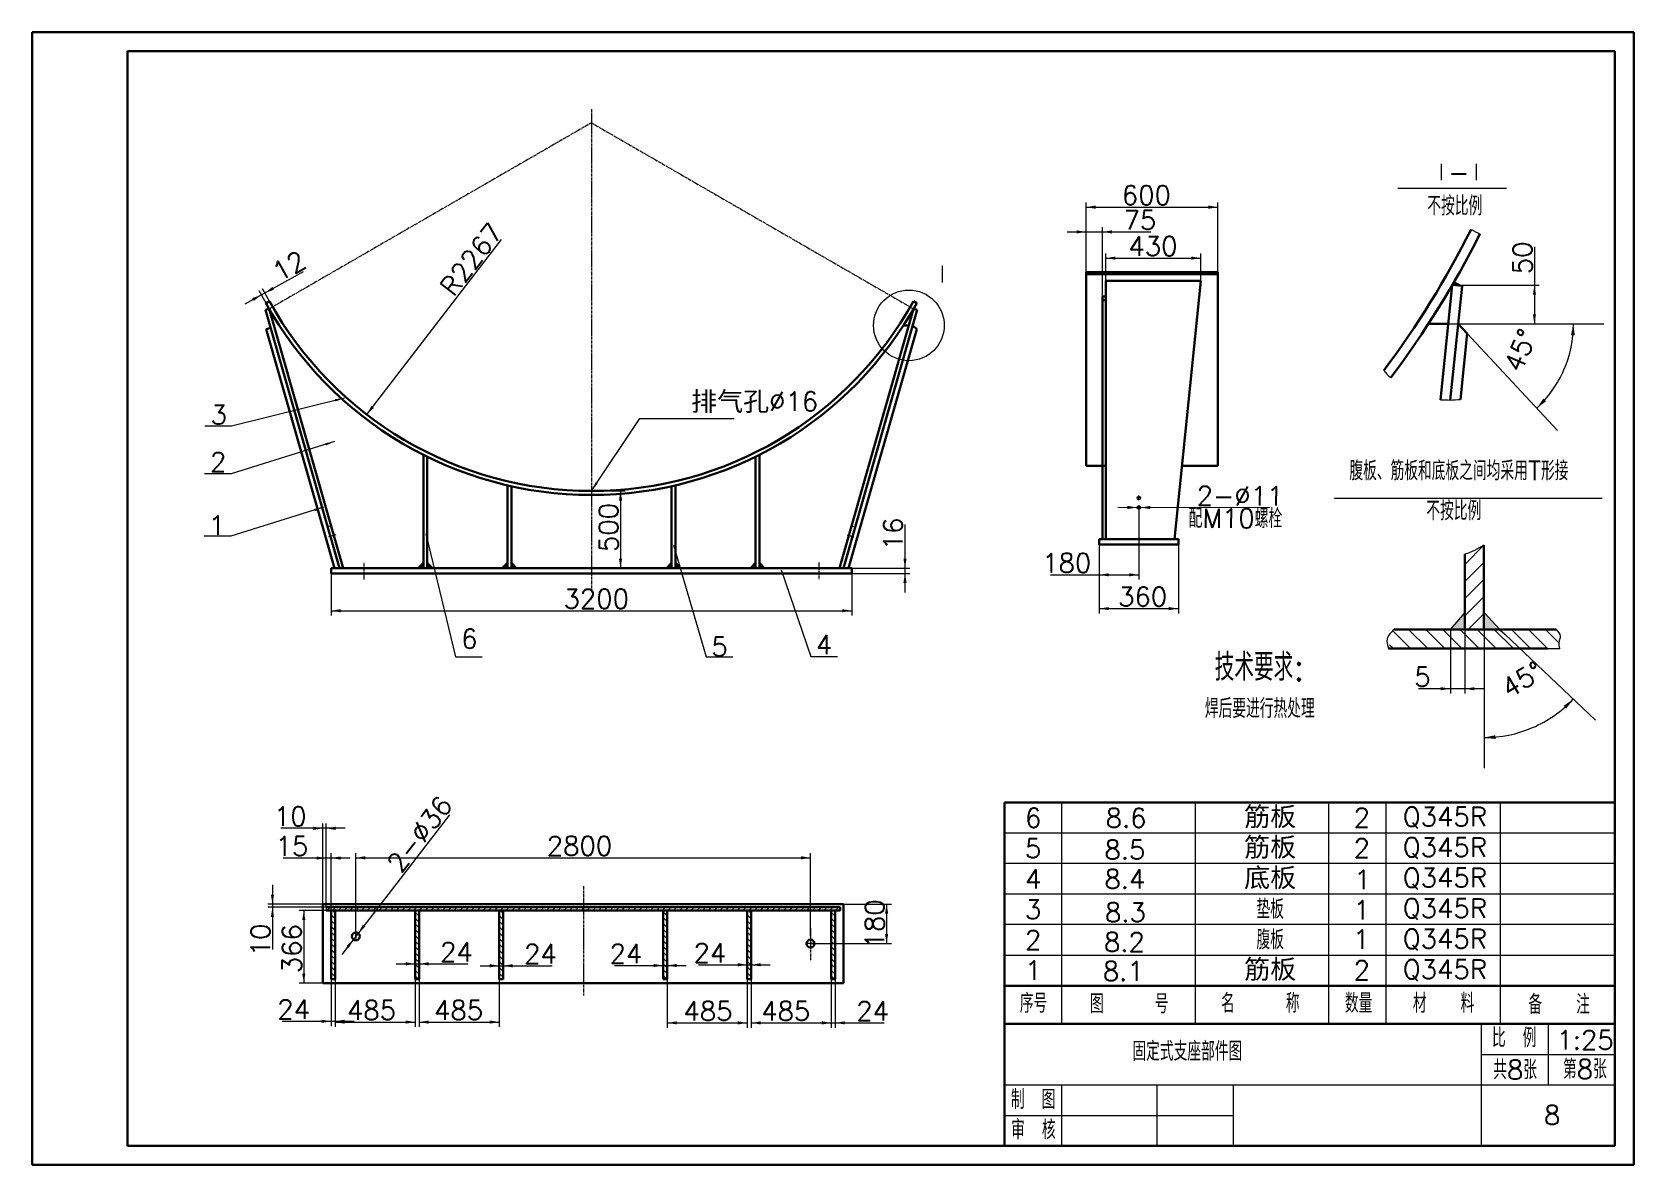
# Model space of a CAD drawing. Header units: millimetres. Extents: x -2 to 418, y -2 to 295.
import ezdxf

# ---------------------------------------------------------------- set-up
doc = ezdxf.new("R2010")
doc.units = ezdxf.units.MM
doc.header["$PDSIZE"] = -5
doc.linetypes.add('CENTER2', pattern=[1.125, 0.75, -0.125, 0.125, -0.125])
for name, color, linetype, lineweight in [('尺寸线', 3, 'Continuous', 15), ('文字层', 7, 'Continuous', 15), ('粗实线', 7, 'Continuous', 30), ('细实线', 7, 'Continuous', 15), ('细点划线', 1, 'CENTER2', 18)]:
    doc.layers.add(name, color=color, linetype=linetype, lineweight=lineweight)
doc.styles.get("Standard").update_dxf_attribs({"font": 'txt.shx', "bigfont": 'gbcbig.shx'})
doc.dimstyles.new('ISO-25$0', dxfattribs={"dimtxt": 5, "dimasz": 2.5, "dimexe": 1.25, "dimexo": 0, "dimtad": 1, "dimdec": 0, "dimdsep": 46, "dimtxsty": 'Standard', "dimcen": 2.5, "dimdle": 5, "dimadec": 0, "dimazin": 0, "dimtfac": 1, "dimtdec": 0, "dimtmove": 0, "dimatfit": 2, "dimfxl": 0, "dimtolj": 1, "dimarcsym": 0})
doc.dimstyles.new('ISO-25$2', dxfattribs={"dimtxt": 5, "dimasz": 3, "dimexe": 8, "dimexo": 0, "dimgap": 10, "dimtad": 1, "dimdec": 0, "dimtxsty": 'Standard', "dimcen": 2.5, "dimdle": 6, "dimclrd": 256, "dimclre": 256, "dimclrt": 256, "dimadec": 0, "dimazin": 0, "dimtfac": 1, "dimtdec": 0, "dimtmove": 0, "dimatfit": 3, "dimfxl": 0, "dimtolj": 1, "dimarcsym": 0})
doc.dimstyles.new('ISO-25$3', dxfattribs={"dimtxt": 5, "dimasz": 2.5, "dimexe": 1.25, "dimexo": 0, "dimtad": 1, "dimdec": 0, "dimdsep": 46, "dimtxsty": 'Standard', "dimcen": 2.5, "dimdle": 5, "dimadec": 0, "dimazin": 0, "dimtfac": 1, "dimtdec": 0, "dimtmove": 0, "dimatfit": 2, "dimfxl": 0, "dimtolj": 1, "dimarcsym": 0})
doc.dimstyles.new('ISO-25$4', dxfattribs={"dimtxt": 5, "dimasz": 2.5, "dimexe": 0.5, "dimexo": 0, "dimtad": 1, "dimdec": 0, "dimdsep": 46, "dimtxsty": 'Standard', "dimcen": 2.5, "dimdle": 5, "dimadec": 0, "dimazin": 0, "dimtfac": 1, "dimtdec": 0, "dimtmove": 0, "dimatfit": 2, "dimfxl": 0, "dimtolj": 1, "dimarcsym": 0})

# ---------------------------------------------------------------- blocks, each defined once
blk = doc.blocks.new('*X2')
at = {"layer": '尺寸线', "linetype": 'Continuous'}
for points in [[(402.62, 219), (401.97, 216.03), (402.97, 215.95)], [(393, 196.88), (394.73, 199.38), (395.46, 198.7)]]:
    blk.add_hatch(color=256, dxfattribs=at).paths.add_polyline_path(points, flags=0)
for p, q in [((369.79, 219), (410.62, 219)), ((374.74, 216.48), (398.45, 191.02))]:
    blk.add_line(p, q, dxfattribs=at)
for start, end in [(336.4814, 360), (312.9627, 336.4814)]:
    blk.add_arc((372.4, 219), 30.23, start, end, dxfattribs=at)
at = {"layer": '尺寸线', "insert": (388.72, 212.09), "char_height": 5, "width": 16.4286, "attachment_point": 5, "rotation": 67.0646}
blk.add_mtext('45%%D', dxfattribs=at)
blk = doc.blocks.new('*X3')
at = {"layer": '尺寸线', "linetype": 'Continuous'}
for points in [[(392.39, 229.11), (392.81, 226.61), (391.98, 226.61)], [(392.39, 219), (392.81, 221.5), (391.98, 221.5)]]:
    blk.add_hatch(color=0, dxfattribs=at).paths.add_polyline_path(points, flags=0)
at = {"layer": '尺寸线', "color": 0, "linetype": 'Continuous'}
for p, q in [((392.39, 239.16), (392.39, 219)), ((370.83, 229.11), (393.64, 229.11)), ((369.79, 219), (393.64, 219))]:
    blk.add_line(p, q, dxfattribs=at)
at = {"layer": '尺寸线', "color": 0, "insert": (389.27, 236.31), "char_height": 5, "width": 11.4286, "attachment_point": 5, "rotation": 90}
blk.add_mtext('50', dxfattribs=at)
blk = doc.blocks.new('*X4')
at = {"layer": '尺寸线', "linetype": 'Continuous'}
for points in [[(227.37, 154.96), (226.95, 157.46), (227.78, 157.46)], [(227.37, 153.58), (226.95, 151.08), (227.78, 151.08)]]:
    blk.add_hatch(color=0, dxfattribs=at).paths.add_polyline_path(points, flags=0)
at = {"layer": '尺寸线', "color": 0, "linetype": 'Continuous'}
for p, q in [((227.37, 148.58), (227.37, 166.42)), ((213.41, 154.96), (228.62, 154.96)), ((213.41, 153.58), (228.62, 153.58))]:
    blk.add_line(p, q, dxfattribs=at)
at = {"layer": '尺寸线', "color": 0, "insert": (224.24, 163.92), "char_height": 5, "width": 10, "attachment_point": 5, "rotation": 90}
blk.add_mtext('16', dxfattribs=at)
blk = doc.blocks.new('*X5')
at = {"layer": '尺寸线', "linetype": 'Continuous'}
blk.add_hatch(color=0, dxfattribs=at).paths.add_polyline_path([(86.26, 195.23), (87.45, 197.47), (88.11, 196.96)], flags=0)
at = {"layer": '尺寸线', "color": 0, "linetype": 'Continuous'}
blk.add_line((86.26, 195.23), (121.62, 241.14), dxfattribs=at)
at = {"layer": '尺寸线', "color": 0, "linetype": 'Continuous', "insert": (113.64, 235.9), "char_height": 5, "width": 33.5714, "attachment_point": 5, "rotation": 52.3909}
blk.add_mtext('R2267', dxfattribs=at)
blk = doc.blocks.new('*X6')
at = {"layer": '细实线', "linetype": 'Continuous'}
blk.add_hatch(color=0, dxfattribs=at).paths.add_polyline_path([(145.15, 175.18), (146.28, 177.43), (146.8, 177.08)], flags=0)
at = {"layer": '细实线', "color": 0, "linetype": 'Continuous'}
for p, q in [((145.15, 175.18), (157.86, 194.15)), ((157.86, 194.15), (182.54, 194.15))]:
    blk.add_line(p, q, dxfattribs=at)
at = {"layer": '细实线', "color": 0}
blk.add_line((182.54, 194.15), (182.54, 194.15), dxfattribs=at)
blk = doc.blocks.new('*X7')
at = {"layer": '尺寸线', "linetype": 'Continuous'}
for points in [[(76.9, 143.78), (79.4, 144.19), (79.4, 143.36)], [(213.41, 143.78), (210.91, 144.19), (210.91, 143.36)]]:
    blk.add_hatch(color=0, dxfattribs=at).paths.add_polyline_path(points, flags=0)
at = {"layer": '尺寸线', "color": 0, "linetype": 'Continuous'}
for p, q in [((76.9, 153.58), (76.9, 142.53)), ((213.41, 153.58), (213.41, 142.53)), ((76.9, 143.78), (213.41, 143.78))]:
    blk.add_line(p, q, dxfattribs=at)
at = {"layer": '尺寸线', "color": 0, "insert": (146.42, 146.9), "char_height": 5, "width": 25.7143, "attachment_point": 5}
blk.add_mtext('3200', dxfattribs=at)
blk = doc.blocks.new('*X8')
at = {"layer": '尺寸线', "linetype": 'Continuous'}
for points in [[(59.53, 227.09), (61.92, 227.93), (61.51, 228.66)], [(58.62, 226.58), (56.64, 225.01), (56.23, 225.74)]]:
    blk.add_hatch(color=0, dxfattribs=at).paths.add_polyline_path(points, flags=0)
at = {"layer": '尺寸线', "color": 0, "linetype": 'Continuous'}
for p, q in [((69.55, 232.64), (54.25, 224.16)), ((59.84, 224.4), (58.02, 227.68)), ((60.74, 224.9), (58.92, 228.18))]:
    blk.add_line(p, q, dxfattribs=at)
at = {"layer": '尺寸线', "color": 0, "insert": (65.85, 234.16), "char_height": 5, "width": 10, "attachment_point": 5, "rotation": 29}
blk.add_mtext('12', dxfattribs=at)
blk = doc.blocks.new('*X9')
at = {"layer": '细实线', "linetype": 'Continuous'}
blk.add_hatch(color=0, dxfattribs=at).paths.add_polyline_path([(77.82, 188.14), (75.53, 187.09), (75.34, 187.69)], flags=0)
at = {"layer": '细实线', "color": 0, "linetype": 'Continuous'}
for p, q in [((77.82, 188.14), (50.7, 179.67)), ((50.7, 179.67), (43.7, 179.67))]:
    blk.add_line(p, q, dxfattribs=at)
at = {"layer": '细实线', "color": 0}
blk.add_line((43.7, 179.67), (43.7, 179.67), dxfattribs=at)
blk = doc.blocks.new('*X10')
at = {"layer": '细实线', "linetype": 'Continuous'}
blk.add_hatch(color=0, dxfattribs=at).paths.add_polyline_path([(80.41, 199.55), (78.05, 198.64), (77.9, 199.25)], flags=0)
at = {"layer": '细实线', "color": 0, "linetype": 'Continuous'}
for p, q in [((80.41, 199.55), (50.82, 192.21)), ((50.82, 192.21), (43.82, 192.21))]:
    blk.add_line(p, q, dxfattribs=at)
at = {"layer": '细实线', "color": 0}
blk.add_line((43.82, 192.21), (43.82, 192.21), dxfattribs=at)
blk = doc.blocks.new('*X11')
at = {"layer": '细实线', "linetype": 'Continuous'}
blk.add_hatch(color=0, dxfattribs=at).paths.add_polyline_path([(74.95, 170.92), (72.66, 169.87), (72.47, 170.47)], flags=0)
at = {"layer": '细实线', "color": 0, "linetype": 'Continuous'}
for p, q in [((74.95, 170.92), (50.58, 163.29)), ((50.58, 163.29), (43.58, 163.29))]:
    blk.add_line(p, q, dxfattribs=at)
at = {"layer": '细实线', "color": 0}
blk.add_line((43.58, 163.29), (43.58, 163.29), dxfattribs=at)
blk = doc.blocks.new('*X12')
at = {"layer": '尺寸线', "linetype": 'Continuous'}
for points in [[(152.78, 175.18), (153.2, 172.68), (152.37, 172.68)], [(152.78, 154.96), (153.2, 157.46), (152.37, 157.46)]]:
    blk.add_hatch(color=0, dxfattribs=at).paths.add_polyline_path(points, flags=0)
at = {"layer": '尺寸线', "color": 0, "linetype": 'Continuous'}
for p, q in [((145.15, 175.18), (154.03, 175.18)), ((152.78, 175.18), (152.78, 154.96)), ((145.15, 154.96), (154.03, 154.96))]:
    blk.add_line(p, q, dxfattribs=at)
at = {"layer": '尺寸线', "color": 0, "insert": (149.66, 165.6), "char_height": 5, "width": 18.5714, "attachment_point": 5, "rotation": 90}
blk.add_mtext('500', dxfattribs=at)
blk = doc.blocks.new('*X13')
at = {"layer": '细实线'}
for p, q in [((5803.29, 165.45), (5811.06, 133.24)), ((5811.06, 133.24), (5818.06, 133.24))]:
    blk.add_line(p, q, dxfattribs=at)
blk = doc.blocks.new('*X14')
at = {"layer": '细实线'}
for p, q in [((5868.21, 162.45), (5876.75, 133.24)), ((5876.75, 133.24), (5883.75, 133.24))]:
    blk.add_line(p, q, dxfattribs=at)
blk = doc.blocks.new('*X15')
at = {"layer": '细实线'}
for p, q in [((5896.45, 155.99), (5904.18, 133.29)), ((5904.18, 133.29), (5911.18, 133.29))]:
    blk.add_line(p, q, dxfattribs=at)
blk = doc.blocks.new('*X16')
at = {"layer": '尺寸线', "linetype": 'Continuous'}
for points in [[(370.35, 123.33), (367.85, 122.92), (367.85, 123.75)], [(374.17, 123.33), (376.67, 122.92), (376.67, 123.75)]]:
    blk.add_hatch(color=0, dxfattribs=at).paths.add_polyline_path(points, flags=0)
at = {"layer": '尺寸线', "color": 0, "linetype": 'Continuous'}
for p, q in [((370.35, 138.72), (370.35, 122.08)), ((374.17, 138.72), (374.17, 122.08)), ((379.17, 123.33), (361.99, 123.33))]:
    blk.add_line(p, q, dxfattribs=at)
at = {"layer": '尺寸线', "color": 0, "insert": (363.06, 126.46), "char_height": 5, "width": 10, "attachment_point": 5}
blk.add_mtext('5', dxfattribs=at)
blk = doc.blocks.new('*X17')
at = {"layer": '尺寸线', "linetype": 'Continuous'}
for points in [[(402.58, 120.59), (400.07, 118.87), (400.75, 118.14)], [(379.18, 110.52), (382.15, 111.16), (382.22, 110.16)]]:
    blk.add_hatch(color=256, dxfattribs=at).paths.add_polyline_path(points, flags=0)
for p, q in [((379.18, 137.87), (379.18, 102.52)), ((384.61, 137.6), (408.39, 115.09))]:
    blk.add_line(p, q, dxfattribs=at)
for start, end in [(293.2862, 316.5724), (270, 293.2862)]:
    blk.add_arc((379.18, 142.74), 32.22, start, end, dxfattribs=at)
at = {"layer": '尺寸线', "insert": (389.22, 125.77), "char_height": 5, "width": 16.4286, "attachment_point": 5, "rotation": 30.6186}
blk.add_mtext('45%%D', dxfattribs=at)
blk = doc.blocks.new('*X18')
at = {"layer": '尺寸线', "linetype": 'Continuous'}
for points in [[(187.06, 35.73), (189.56, 36.15), (189.56, 35.32)], [(208.05, 35.73), (205.55, 36.15), (205.55, 35.32)]]:
    blk.add_hatch(color=0, dxfattribs=at).paths.add_polyline_path(points, flags=0)
at = {"layer": '尺寸线', "color": 0, "linetype": 'Continuous'}
for p, q in [((187.06, 47.2), (187.06, 34.48)), ((208.05, 47.53), (208.05, 34.48)), ((187.06, 35.73), (208.05, 35.73))]:
    blk.add_line(p, q, dxfattribs=at)
at = {"layer": '尺寸线', "color": 0, "insert": (196.1, 38.86), "char_height": 5, "width": 18.5714, "attachment_point": 5}
blk.add_mtext('485', dxfattribs=at)
blk = doc.blocks.new('*X19')
at = {"layer": '尺寸线', "linetype": 'Continuous'}
for points in [[(69.74, 65.17), (70.15, 62.67), (69.32, 62.67)], [(69.74, 46.16), (70.15, 48.66), (69.32, 48.66)]]:
    blk.add_hatch(color=0, dxfattribs=at).paths.add_polyline_path(points, flags=0)
at = {"layer": '尺寸线', "color": 0, "linetype": 'Continuous'}
for p, q in [((75.6, 65.17), (68.49, 65.17)), ((69.74, 65.17), (69.74, 46.16)), ((74.74, 46.16), (68.49, 46.16))]:
    blk.add_line(p, q, dxfattribs=at)
at = {"layer": '尺寸线', "color": 0, "insert": (66.61, 55.2), "char_height": 5, "width": 18.5714, "attachment_point": 5, "rotation": 90}
blk.add_mtext('366', dxfattribs=at)
blk = doc.blocks.new('*X20')
at = {"layer": '尺寸线', "linetype": 'Continuous'}
for points in [[(165.02, 35.73), (167.52, 36.15), (167.52, 35.32)], [(186.02, 35.73), (183.52, 36.15), (183.52, 35.32)]]:
    blk.add_hatch(color=0, dxfattribs=at).paths.add_polyline_path(points, flags=0)
at = {"layer": '尺寸线', "color": 0, "linetype": 'Continuous'}
for p, q in [((165.02, 51.16), (165.02, 34.48)), ((186.02, 49.87), (186.02, 34.48)), ((165.02, 35.73), (186.02, 35.73))]:
    blk.add_line(p, q, dxfattribs=at)
at = {"layer": '尺寸线', "color": 0, "insert": (175.72, 38.86), "char_height": 5, "width": 18.5714, "attachment_point": 5}
blk.add_mtext('485', dxfattribs=at)
blk = doc.blocks.new('*X21')
at = {"layer": '尺寸线', "linetype": 'Continuous'}
for points in [[(76.9, 36.15), (74.4, 36.57), (74.4, 35.73)], [(77.93, 36.15), (80.43, 36.57), (80.43, 35.73)]]:
    blk.add_hatch(color=0, dxfattribs=at).paths.add_polyline_path(points, flags=0)
at = {"layer": '尺寸线', "color": 0, "linetype": 'Continuous'}
for p, q in [((76.9, 47.2), (76.9, 34.9)), ((77.93, 47.2), (77.93, 34.9)), ((64.07, 36.15), (82.93, 36.15))]:
    blk.add_line(p, q, dxfattribs=at)
at = {"layer": '尺寸线', "color": 0, "insert": (67.1, 39.28), "char_height": 5, "width": 12.1429, "attachment_point": 5}
blk.add_mtext('24', dxfattribs=at)
blk = doc.blocks.new('*X22')
at = {"layer": '尺寸线', "linetype": 'Continuous'}
for points in [[(77.93, 35.94), (80.43, 36.36), (80.43, 35.53)], [(98.93, 35.94), (96.43, 36.36), (96.43, 35.53)]]:
    blk.add_hatch(color=0, dxfattribs=at).paths.add_polyline_path(points, flags=0)
at = {"layer": '尺寸线', "color": 0, "linetype": 'Continuous'}
for p, q in [((77.93, 47.2), (77.93, 34.69)), ((98.93, 47.2), (98.93, 34.69)), ((77.93, 35.94), (98.93, 35.94))]:
    blk.add_line(p, q, dxfattribs=at)
at = {"layer": '尺寸线', "color": 0, "insert": (87.51, 39.07), "char_height": 5, "width": 18.5714, "attachment_point": 5}
blk.add_mtext('485', dxfattribs=at)
blk = doc.blocks.new('*X23')
at = {"layer": '尺寸线', "linetype": 'Continuous'}
for points in [[(98.93, 51.21), (96.43, 51.62), (96.43, 50.79)], [(99.97, 51.21), (102.47, 51.62), (102.47, 50.79)]]:
    blk.add_hatch(color=0, dxfattribs=at).paths.add_polyline_path(points, flags=0)
at = {"layer": '尺寸线', "color": 0, "linetype": 'Continuous'}
for p, q in [((93.93, 51.21), (112.79, 51.21)), ((98.93, 47.2), (98.93, 52.46)), ((99.97, 47.2), (99.97, 52.46))]:
    blk.add_line(p, q, dxfattribs=at)
at = {"layer": '尺寸线', "color": 0, "insert": (109.76, 54.33), "char_height": 5, "width": 12.1429, "attachment_point": 5}
blk.add_mtext('24', dxfattribs=at)
blk = doc.blocks.new('*X24')
at = {"layer": '尺寸线', "linetype": 'Continuous'}
for points in [[(99.97, 35.94), (102.47, 36.36), (102.47, 35.53)], [(120.96, 35.94), (118.46, 36.36), (118.46, 35.53)]]:
    blk.add_hatch(color=0, dxfattribs=at).paths.add_polyline_path(points, flags=0)
at = {"layer": '尺寸线', "color": 0, "linetype": 'Continuous'}
for p, q in [((99.97, 47.38), (99.97, 34.69)), ((120.96, 47.2), (120.96, 34.69)), ((99.97, 35.94), (120.96, 35.94))]:
    blk.add_line(p, q, dxfattribs=at)
at = {"layer": '尺寸线', "color": 0, "insert": (110.33, 39.07), "char_height": 5, "width": 18.5714, "attachment_point": 5}
blk.add_mtext('485', dxfattribs=at)
blk = doc.blocks.new('*X25')
at = {"layer": '尺寸线', "linetype": 'Continuous'}
for points in [[(163.99, 50.77), (161.49, 51.19), (161.49, 50.36)], [(165.02, 50.77), (167.52, 51.19), (167.52, 50.36)]]:
    blk.add_hatch(color=0, dxfattribs=at).paths.add_polyline_path(points, flags=0)
at = {"layer": '尺寸线', "color": 0, "linetype": 'Continuous'}
for p, q in [((151.16, 50.77), (170.02, 50.77)), ((163.99, 47.2), (163.99, 52.02)), ((165.02, 47.2), (165.02, 52.02))]:
    blk.add_line(p, q, dxfattribs=at)
at = {"layer": '尺寸线', "color": 0, "insert": (154.2, 53.9), "char_height": 5, "width": 12.1429, "attachment_point": 5}
blk.add_mtext('24', dxfattribs=at)
blk = doc.blocks.new('*X26')
at = {"layer": '尺寸线', "linetype": 'Continuous'}
for points in [[(186.02, 50.97), (183.52, 51.39), (183.52, 50.55)], [(187.06, 50.97), (189.56, 51.39), (189.56, 50.55)]]:
    blk.add_hatch(color=0, dxfattribs=at).paths.add_polyline_path(points, flags=0)
at = {"layer": '尺寸线', "color": 0, "linetype": 'Continuous'}
for p, q in [((173.19, 50.97), (192.06, 50.97)), ((186.02, 47.2), (186.02, 52.22)), ((187.06, 47.2), (187.06, 52.22))]:
    blk.add_line(p, q, dxfattribs=at)
at = {"layer": '尺寸线', "color": 0, "insert": (176.23, 54.09), "char_height": 5, "width": 12.1429, "attachment_point": 5}
blk.add_mtext('24', dxfattribs=at)
blk = doc.blocks.new('*X27')
at = {"layer": '尺寸线', "linetype": 'Continuous'}
for points in [[(208.05, 35.73), (205.55, 36.15), (205.55, 35.32)], [(209.09, 35.73), (211.59, 36.15), (211.59, 35.32)]]:
    blk.add_hatch(color=0, dxfattribs=at).paths.add_polyline_path(points, flags=0)
at = {"layer": '尺寸线', "color": 0, "linetype": 'Continuous'}
for p, q in [((208.05, 47.2), (208.05, 34.48)), ((209.09, 47.2), (209.09, 34.48)), ((203.05, 35.73), (221.92, 35.73))]:
    blk.add_line(p, q, dxfattribs=at)
at = {"layer": '尺寸线', "color": 0, "insert": (218.88, 38.86), "char_height": 5, "width": 12.1429, "attachment_point": 5}
blk.add_mtext('24', dxfattribs=at)
blk = doc.blocks.new('*X28')
at = {"layer": '尺寸线', "linetype": 'Continuous'}
for points in [[(222.54, 66.89), (222.96, 64.39), (222.13, 64.39)], [(222.54, 56.53), (222.96, 59.03), (222.13, 59.03)]]:
    blk.add_hatch(color=0, dxfattribs=at).paths.add_polyline_path(points, flags=0)
at = {"layer": '尺寸线', "color": 0, "linetype": 'Continuous'}
for p, q in [((211.25, 66.89), (223.79, 66.89)), ((222.54, 66.89), (222.54, 56.53)), ((202.61, 56.53), (223.79, 56.53))]:
    blk.add_line(p, q, dxfattribs=at)
at = {"layer": '尺寸线', "color": 0, "insert": (219.42, 61.71), "char_height": 5, "width": 17.1429, "attachment_point": 5, "rotation": 90}
blk.add_mtext('180', dxfattribs=at)
blk = doc.blocks.new('*X29')
at = {"layer": '尺寸线', "linetype": 'Continuous'}
for points in [[(120.96, 50.71), (118.46, 51.13), (118.46, 50.29)], [(122, 50.71), (124.5, 51.13), (124.5, 50.29)]]:
    blk.add_hatch(color=0, dxfattribs=at).paths.add_polyline_path(points, flags=0)
at = {"layer": '尺寸线', "color": 0, "linetype": 'Continuous'}
for p, q in [((115.96, 50.71), (134.82, 50.71)), ((120.96, 47.2), (120.96, 51.96)), ((122, 47.2), (122, 51.96))]:
    blk.add_line(p, q, dxfattribs=at)
at = {"layer": '尺寸线', "color": 0, "insert": (131.79, 53.83), "char_height": 5, "width": 12.1429, "attachment_point": 5}
blk.add_mtext('24', dxfattribs=at)
blk = doc.blocks.new('*X30')
at = {"layer": '尺寸线', "linetype": 'Continuous'}
for points in [[(83.38, 79.02), (85.88, 79.43), (85.88, 78.6)], [(202.61, 79.02), (200.11, 79.43), (200.11, 78.6)]]:
    blk.add_hatch(color=0, dxfattribs=at).paths.add_polyline_path(points, flags=0)
at = {"layer": '尺寸线', "color": 0, "linetype": 'Continuous'}
for p, q in [((83.38, 58.45), (83.38, 80.27)), ((202.61, 58.45), (202.61, 80.27)), ((83.38, 79.02), (202.61, 79.02))]:
    blk.add_line(p, q, dxfattribs=at)
at = {"layer": '尺寸线', "color": 0, "insert": (142.03, 82.14), "char_height": 5, "width": 26.4286, "attachment_point": 5}
blk.add_mtext('2800', dxfattribs=at)
blk = doc.blocks.new('*X31')
at = {"layer": '尺寸线', "linetype": 'Continuous'}
for points in [[(61.52, 66.89), (61.93, 69.39), (61.1, 69.39)], [(61.52, 66.03), (61.93, 63.53), (61.1, 63.53)]]:
    blk.add_hatch(color=0, dxfattribs=at).paths.add_polyline_path(points, flags=0)
at = {"layer": '尺寸线', "color": 0, "linetype": 'Continuous'}
for p, q in [((61.52, 71.89), (61.52, 54.99)), ((75.6, 66.89), (60.27, 66.89)), ((75.6, 66.03), (60.27, 66.03))]:
    blk.add_line(p, q, dxfattribs=at)
at = {"layer": '尺寸线', "color": 0, "insert": (58.39, 57.49), "char_height": 5, "width": 10, "attachment_point": 5, "rotation": 90}
blk.add_mtext('10', dxfattribs=at)
blk = doc.blocks.new('*X32')
at = {"layer": '尺寸线', "linetype": 'Continuous'}
for points in [[(74.74, 86.74), (72.24, 86.32), (72.24, 87.16)], [(75.6, 86.74), (78.1, 86.32), (78.1, 87.16)]]:
    blk.add_hatch(color=0, dxfattribs=at).paths.add_polyline_path(points, flags=0)
at = {"layer": '尺寸线', "color": 0, "linetype": 'Continuous'}
for p, q in [((80.6, 86.74), (63.69, 86.74)), ((74.74, 66.89), (74.74, 87.99)), ((75.6, 66.89), (75.6, 87.99))]:
    blk.add_line(p, q, dxfattribs=at)
at = {"layer": '尺寸线', "color": 0, "insert": (66.19, 89.87), "char_height": 5, "width": 10, "attachment_point": 5}
blk.add_mtext('10', dxfattribs=at)
blk = doc.blocks.new('*X33')
at = {"layer": '尺寸线', "linetype": 'Continuous'}
for points in [[(75.6, 78.95), (73.1, 78.53), (73.1, 79.36)], [(76.9, 78.95), (79.4, 78.53), (79.4, 79.36)]]:
    blk.add_hatch(color=0, dxfattribs=at).paths.add_polyline_path(points, flags=0)
at = {"layer": '尺寸线', "color": 0, "linetype": 'Continuous'}
for p, q in [((75.6, 66.89), (75.6, 80.2)), ((76.9, 66.89), (76.9, 80.2)), ((81.9, 78.95), (64.32, 78.95))]:
    blk.add_line(p, q, dxfattribs=at)
at = {"layer": '尺寸线', "color": 0, "insert": (66.64, 82.07), "char_height": 5, "width": 10, "attachment_point": 5}
blk.add_mtext('15', dxfattribs=at)
blk = doc.blocks.new('*X34')
at = {"layer": '尺寸线', "linetype": 'Continuous'}
for points in [[(84.02, 59.24), (85.88, 60.97), (85.22, 61.48)], [(82.75, 57.6), (81.56, 55.37), (80.9, 55.88)]]:
    blk.add_hatch(color=0, dxfattribs=at).paths.add_polyline_path(points, flags=0)
at = {"layer": '尺寸线', "color": 0, "linetype": 'Continuous'}
blk.add_line((107.93, 90.26), (79.7, 53.64), dxfattribs=at)
at = {"layer": '尺寸线', "color": 0, "insert": (100.12, 85.24), "char_height": 5, "width": 35, "attachment_point": 5, "rotation": 52.3707}
blk.add_mtext('2-%%C36', dxfattribs=at)
blk = doc.blocks.new('*X35')
at = {"layer": '尺寸线', "linetype": 'Continuous'}
for points in [[(278.31, 153.2), (280.81, 153.61), (280.81, 152.78)], [(288.68, 153.2), (286.18, 153.61), (286.18, 152.78)]]:
    blk.add_hatch(color=0, dxfattribs=at).paths.add_polyline_path(points, flags=0)
at = {"layer": '尺寸线', "color": 0, "linetype": 'Continuous'}
for p, q in [((288.68, 170.85), (288.68, 151.95)), ((278.31, 161.18), (278.31, 151.95)), ((265.48, 153.2), (288.68, 153.2))]:
    blk.add_line(p, q, dxfattribs=at)
at = {"layer": '尺寸线', "color": 0, "insert": (269.77, 156.32), "char_height": 5, "width": 17.1429, "attachment_point": 5}
blk.add_mtext('180', dxfattribs=at)
blk = doc.blocks.new('*X36')
at = {"layer": '尺寸线', "linetype": 'Continuous'}
for points in [[(280.04, 236.22), (282.54, 236.64), (282.54, 235.81)], [(304.92, 236.22), (302.42, 236.64), (302.42, 235.81)]]:
    blk.add_hatch(color=0, dxfattribs=at).paths.add_polyline_path(points, flags=0)
at = {"layer": '尺寸线', "color": 0, "linetype": 'Continuous'}
for p, q in [((280.04, 230.24), (280.04, 237.47)), ((280.04, 236.22), (304.92, 236.22)), ((304.92, 230.24), (304.92, 237.47))]:
    blk.add_line(p, q, dxfattribs=at)
at = {"layer": '尺寸线', "color": 0, "insert": (292.4, 239.35), "char_height": 5, "width": 18.5714, "attachment_point": 5}
blk.add_mtext('430', dxfattribs=at)
blk = doc.blocks.new('*X37')
at = {"layer": '尺寸线', "linetype": 'Continuous'}
for points in [[(274.85, 249.58), (277.35, 250), (277.35, 249.16)], [(309.41, 249.58), (306.91, 250), (306.91, 249.16)]]:
    blk.add_hatch(color=0, dxfattribs=at).paths.add_polyline_path(points, flags=0)
at = {"layer": '尺寸线', "color": 0, "linetype": 'Continuous'}
for p, q in [((274.85, 232), (274.85, 250.83)), ((274.85, 249.58), (309.41, 249.58)), ((309.41, 232), (309.41, 250.83))]:
    blk.add_line(p, q, dxfattribs=at)
at = {"layer": '尺寸线', "color": 0, "insert": (290.66, 252.71), "char_height": 5, "width": 19.2857, "attachment_point": 5}
blk.add_mtext('600', dxfattribs=at)
blk = doc.blocks.new('*X38')
at = {"layer": '尺寸线', "linetype": 'Continuous'}
for points in [[(274.85, 243.09), (272.35, 243.51), (272.35, 242.67)], [(279.17, 243.09), (281.67, 243.51), (281.67, 242.67)]]:
    blk.add_hatch(color=0, dxfattribs=at).paths.add_polyline_path(points, flags=0)
at = {"layer": '尺寸线', "color": 0, "linetype": 'Continuous'}
for p, q in [((274.85, 232), (274.85, 244.34)), ((279.17, 226.2), (279.17, 244.34)), ((269.85, 243.09), (291.82, 243.09))]:
    blk.add_line(p, q, dxfattribs=at)
at = {"layer": '尺寸线', "color": 0, "insert": (288.96, 246.22), "char_height": 5, "width": 11.4286, "attachment_point": 5}
blk.add_mtext('75', dxfattribs=at)
blk = doc.blocks.new('*X39')
at = {"layer": '尺寸线', "linetype": 'Continuous'}
for points in [[(278.31, 144.34), (280.81, 144.76), (280.81, 143.93)], [(299.04, 144.34), (296.54, 144.76), (296.54, 143.93)]]:
    blk.add_hatch(color=0, dxfattribs=at).paths.add_polyline_path(points, flags=0)
at = {"layer": '尺寸线', "color": 0, "linetype": 'Continuous'}
for p, q in [((278.31, 161.18), (278.31, 143.09)), ((299.04, 161.18), (299.04, 143.09)), ((278.31, 144.34), (299.04, 144.34))]:
    blk.add_line(p, q, dxfattribs=at)
at = {"layer": '尺寸线', "color": 0, "insert": (289.69, 147.47), "char_height": 5, "width": 18.5714, "attachment_point": 5}
blk.add_mtext('360', dxfattribs=at)
blk = doc.blocks.new('*X40')
at = {"layer": '尺寸线', "linetype": 'Continuous'}
for points in [[(288.2, 170.85), (285.7, 170.44), (285.7, 171.28)], [(289.15, 170.85), (291.65, 170.43), (291.65, 171.26)]]:
    blk.add_hatch(color=0, dxfattribs=at).paths.add_polyline_path(points, flags=0)
at = {"layer": '尺寸线', "color": 0, "linetype": 'Continuous'}
blk.add_line((323.06, 170.75), (283.2, 170.87), dxfattribs=at)
at = {"layer": '尺寸线', "color": 0, "insert": (315.21, 173.9), "char_height": 5, "width": 31.4286, "attachment_point": 5, "rotation": 359.8379}
blk.add_mtext('2-%%C11', dxfattribs=at)

msp = doc.modelspace()

# ---------------------------------------------------------------- hatches: boundary and pattern name
at = {"layer": '细实线'}
h = msp.add_hatch(color=256, dxfattribs=at)
edge = h.paths.add_edge_path(flags=0)
edge.add_arc((160.04, 351.72), 243.86, 329.814, 330.0625, ccw=False)
edge.add_line((370.83, 229.11), (373.41, 228.85))
edge.add_line((373.41, 228.85), (371.36, 230.03))
for points in [[(99.56, 154.96), (101.09, 154.96), (101.09, 156.49)], [(102.12, 156.49), (102.12, 154.96), (103.65, 154.96)], [(121.59, 154.96), (123.12, 154.96), (123.12, 156.49)], [(124.16, 156.49), (124.16, 154.96), (125.68, 154.96)], [(164.62, 154.96), (166.15, 154.96), (166.15, 156.49)], [(167.18, 156.49), (167.18, 154.96), (168.71, 154.96)], [(186.65, 154.96), (188.18, 154.96), (188.18, 156.49)], [(189.22, 156.49), (189.22, 154.96), (190.74, 154.96)]]:
    msp.add_hatch(color=256, dxfattribs=at).paths.add_polyline_path(points, flags=0)
h = msp.add_hatch(color=256, dxfattribs=at)
h.paths.add_polyline_path([(374.17, 143.35), (370.24, 138.85), (374.17, 138.85)], flags=0)
h.paths.add_polyline_path([(379.17, 143.34), (379.17, 138.85), (383.31, 138.85)], flags=0)
h = msp.add_hatch(dxfattribs=at)
h.set_pattern_fill('ANSI31', color=256, scale=0.3375, style=0)
h.paths.add_polyline_path([(76.9, 66.03), (75.6, 66.03), (75.6, 65.17), (76.9, 65.17)], flags=0)
h = msp.add_hatch(dxfattribs=at)
h.set_pattern_fill('ANSI31', color=256, scale=0.3375, style=0)
h.paths.add_polyline_path([(90.05, 66.03), (76.9, 66.03), (76.9, 65.17), (90.05, 65.17)], flags=0)
h = msp.add_hatch(dxfattribs=at)
h.set_pattern_fill('ANSI31', color=256, scale=0.3375, angle=270, style=0)
h.paths.add_polyline_path([(77.93, 65.17), (76.9, 65.17), (76.9, 47.2), (77.93, 47.2)], flags=0)
h = msp.add_hatch(dxfattribs=at)
h.set_pattern_fill('ANSI31', color=256, scale=0.3375, style=0)
h.paths.add_polyline_path([(110.95, 66.03), (90.05, 66.03), (90.05, 65.17), (110.95, 65.17)], flags=0)
h = msp.add_hatch(dxfattribs=at)
h.set_pattern_fill('ANSI31', color=256, scale=0.3375, angle=270, style=0)
h.paths.add_polyline_path([(99.97, 65.17), (98.93, 65.17), (98.93, 47.2), (99.97, 47.2)], flags=0)
h = msp.add_hatch(dxfattribs=at)
h.set_pattern_fill('ANSI31', color=256, scale=0.3375, style=0)
h.paths.add_polyline_path([(129.82, 66.03), (110.95, 66.03), (110.95, 65.17), (129.82, 65.17)], flags=0)
h = msp.add_hatch(dxfattribs=at)
h.set_pattern_fill('ANSI31', color=256, scale=0.3375, angle=270, style=0)
h.paths.add_polyline_path([(122, 65.17), (120.96, 65.17), (120.96, 47.2), (122, 47.2)], flags=0)
h = msp.add_hatch(dxfattribs=at)
h.set_pattern_fill('ANSI31', color=256, scale=0.3375, style=0)
h.paths.add_polyline_path([(143.11, 66.03), (129.82, 66.03), (129.82, 65.17), (143.11, 65.17)], flags=0)
h = msp.add_hatch(dxfattribs=at)
h.set_pattern_fill('ANSI31', color=256, scale=0.3375, style=0)
h.paths.add_polyline_path([(162.74, 66.03), (143.11, 66.03), (143.11, 65.17), (162.74, 65.17)], flags=0)
h = msp.add_hatch(dxfattribs=at)
h.set_pattern_fill('ANSI31', color=256, scale=0.3375, style=0)
h.paths.add_polyline_path([(181.46, 66.03), (162.74, 66.03), (162.74, 65.17), (181.46, 65.17)], flags=0)
h = msp.add_hatch(dxfattribs=at)
h.set_pattern_fill('ANSI31', color=256, scale=0.3375, angle=270, style=0)
h.paths.add_polyline_path([(165.02, 65.17), (163.99, 65.17), (163.99, 47.2), (165.02, 47.2)], flags=0)
h = msp.add_hatch(dxfattribs=at)
h.set_pattern_fill('ANSI31', color=256, scale=0.3375, style=0)
h.paths.add_polyline_path([(199.98, 66.03), (181.46, 66.03), (181.46, 65.17), (199.98, 65.17)], flags=0)
h = msp.add_hatch(dxfattribs=at)
h.set_pattern_fill('ANSI31', color=256, scale=0.3375, angle=270, style=0)
h.paths.add_polyline_path([(187.06, 65.17), (186.02, 65.17), (186.02, 47.2), (187.06, 47.2)], flags=0)
h = msp.add_hatch(dxfattribs=at)
h.set_pattern_fill('ANSI31', color=256, scale=0.3375, style=0)
h.paths.add_polyline_path([(210.38, 66.03), (199.98, 66.03), (199.98, 65.17), (210.38, 65.17)], flags=0)
h = msp.add_hatch(dxfattribs=at)
h.set_pattern_fill('ANSI31', color=256, scale=0.3375, angle=270, style=0)
h.paths.add_polyline_path([(209.09, 65.17), (208.05, 65.17), (208.05, 47.2), (209.09, 47.2)], flags=0)

# ---------------------------------------------------------------- linework, layer by layer
at = {"layer": '粗实线'}
for p, q in [((-1.51, 295.49), (-1.51, -1.51)), ((418.49, 295.49), (-1.51, 295.49)), ((418.49, 295.49), (418.49, -1.51)), ((23.49, 290.49), (23.49, 3.49)), ((413.49, 290.49), (23.49, 290.49)), ((413.49, 290.49), (413.49, 3.49)), ((274.85, 232.5), (274.85, 181.74)), ((274.85, 232.5), (309.41, 232.5)), ((274.85, 232), (309.41, 232)), ((309.41, 232.5), (309.41, 181.74)), ((280.04, 230.24), (304.92, 230.24)), ((280.04, 230.24), (280.04, 162.56)), ((304.92, 230.24), (298.01, 162.56)), ((370.83, 229.11), (367.75, 199.11)), ((373.41, 228.85), (370.34, 199)), ((59.72, 222.64), (60.67, 222.91)), ((59.72, 222.64), (79.06, 154.96)), ((59.84, 224.4), (60.74, 224.9)), ((80.09, 154.96), (60.67, 222.91)), ((229.63, 222.91), (210.21, 154.96)), ((230.59, 222.64), (211.25, 154.96)), ((229.56, 224.9), (230.47, 224.4)), ((229.63, 222.91), (230.59, 222.64)), ((279.17, 226.2), (279.17, 162.56)), ((279.17, 226.2), (280.04, 226.2)), ((279.17, 225.19), (280.04, 225.19)), ((228.39, 218.59), (226.98, 218.59)), ((229.43, 218.59), (230.44, 217.59)), ((369.79, 219), (364.61, 219)), ((372.4, 219), (374.74, 216.48)), ((59.86, 217.59), (61.06, 217.93)), ((59.86, 217.59), (77.76, 154.96)), ((230.44, 217.59), (212.54, 154.96)), ((374.74, 216.48), (372.97, 199.19)), ((101.09, 154.96), (101.09, 184.66)), ((102.12, 154.96), (102.12, 184.14)), ((188.18, 154.96), (188.18, 184.14)), ((189.22, 154.96), (189.22, 184.66)), ((280.04, 181.74), (274.85, 181.74)), ((309.41, 181.74), (299.97, 181.74)), ((123.12, 154.96), (123.12, 176.66)), ((124.16, 154.96), (124.16, 176.43)), ((166.15, 154.96), (166.15, 176.43)), ((167.18, 154.96), (167.18, 176.66)), ((278.31, 162.56), (299.04, 162.56)), ((278.31, 162.56), (278.31, 161.18)), ((278.31, 161.18), (299.04, 161.18)), ((299.04, 162.56), (299.04, 161.18)), ((379.17, 160.94), (379.13, 138.89)), ((374.17, 138.85), (374.17, 158.64)), ((76.9, 154.96), (213.41, 154.96)), ((76.9, 153.58), (76.9, 154.96)), ((76.9, 153.58), (213.41, 153.58)), ((213.41, 154.96), (213.41, 153.58)), ((379.17, 138.85), (355.6, 138.85)), ((379.18, 138.89), (398.07, 138.86)), ((395.85, 133.85), (354.17, 133.85)), ((354.17, 133.85), (379.17, 133.85)), ((74.74, 66.89), (74.74, 46.16)), ((211.25, 66.89), (74.74, 66.89)), ((210.38, 66.03), (75.6, 66.03)), ((210.38, 65.17), (75.6, 65.17)), ((76.9, 65.17), (76.9, 47.2)), ((77.93, 65.17), (77.93, 47.2)), ((98.93, 65.17), (98.93, 47.2)), ((99.97, 65.17), (99.97, 47.2)), ((120.96, 65.17), (120.96, 47.2)), ((122, 65.17), (122, 47.2)), ((163.99, 47.2), (163.99, 65.17)), ((165.02, 47.2), (165.02, 65.17)), ((186.02, 47.2), (186.02, 65.17)), ((187.06, 47.2), (187.06, 65.17)), ((208.05, 47.2), (208.05, 65.17)), ((209.09, 47.2), (209.09, 65.17)), ((210.38, 65.17), (210.38, 66.03)), ((211.25, 46.16), (211.25, 66.89)), ((76.9, 47.2), (77.93, 47.2)), ((99.97, 47.2), (98.93, 47.2)), ((122, 47.2), (120.96, 47.2)), ((165.02, 47.2), (163.99, 47.2)), ((187.06, 47.2), (186.02, 47.2)), ((209.09, 47.2), (208.05, 47.2)), ((211.25, 46.16), (74.74, 46.16)), ((23.49, 3.49), (413.49, 3.49)), ((-1.51, -1.51), (418.49, -1.51))]:
    msp.add_line(p, q, dxfattribs=at)
at = {"layer": '粗实线', "color": 0}
for p, q in [((253.49, 93.49), (253.49, 3.49)), ((413.49, 93.49), (253.49, 93.49)), ((253.49, 45.49), (413.49, 45.49)), ((253.49, 35.49), (413.49, 35.49))]:
    msp.add_line(p, q, dxfattribs=at)
at = {"layer": '粗实线'}
for centre in [(83.39, 58.42), (202.59, 56.52)]:
    msp.add_circle(centre, 1.04, dxfattribs=at)
for centre, radius, start, end in [((160.03, 351.73), 241.27, 323.0737, 333.4053), ((160.03, 351.73), 243.86, 322.9813, 333.4053), ((145.15, 271.69), 97.55, 209, 331), ((145.15, 271.69), 96.51, 209, 331)]:
    msp.add_arc(centre, radius, start, end, dxfattribs=at)
msp.add_point((229.63, 222.91), dxfattribs=at)
at = {"layer": '细实线'}
for p, q in [((356.56, 254.52), (385.07, 254.52)), ((370.83, 229.11), (373.41, 228.85)), ((373.41, 228.85), (371.36, 230.03)), ((60.67, 222.91), (80.09, 154.96)), ((362.95, 216.48), (362.95, 216.48)), ((339.88, 173.32), (410.15, 173.32)), ((289.15, 170.85), (288.2, 170.85)), ((77.07, 166.08), (75.91, 165.74)), ((78.12, 163.68), (76.2, 163.13)), ((374.17, 155.94), (379.17, 160.94)), ((101.09, 156.49), (99.56, 154.96)), ((103.65, 154.96), (102.12, 156.49)), ((123.12, 156.49), (121.59, 154.96)), ((125.68, 154.96), (124.16, 156.49)), ((166.15, 156.49), (164.62, 154.96)), ((168.71, 154.96), (167.18, 156.49)), ((188.18, 156.49), (186.65, 154.96)), ((190.74, 154.96), (189.22, 156.49)), ((374.17, 151.45), (379.17, 156.45)), ((374.17, 146.96), (379.17, 151.96)), ((374.17, 142.47), (379.17, 147.47)), ((374.13, 143.31), (370.27, 138.88)), ((375.04, 138.85), (379.17, 142.98)), ((379.18, 143.33), (383.34, 138.83)), ((364.42, 133.85), (359.42, 138.85)), ((368.91, 133.85), (363.91, 138.85)), ((373.4, 133.85), (368.4, 138.85)), ((377.89, 133.85), (372.89, 138.85)), ((382.38, 133.85), (377.38, 138.85)), ((379.18, 138.89), (379.18, 137.87)), ((386.87, 133.85), (381.87, 138.85)), ((383.32, 138.82), (384.61, 137.6)), ((391.36, 133.85), (386.36, 138.85)), ((395.85, 133.85), (390.85, 138.85)), ((398.8, 135.4), (395.34, 138.85)), ((355.44, 133.85), (354.41, 134.88)), ((359.93, 133.85), (355.43, 138.36)), ((395.85, 133.85), (399.02, 133.85)), ((74.74, 66.89), (74.74, 71.23)), ((75.6, 66.03), (75.6, 71.23)), ((75.6, 66.03), (75.6, 71.23)), ((76.9, 65.17), (76.9, 71.23)), ((74.2, 66.89), (68.55, 66.89)), ((75.06, 66.03), (68.55, 66.03)), ((75.6, 66.03), (75.6, 65.17))]:
    msp.add_line(p, q, dxfattribs=at)
at = {"layer": '细实线', "color": 0}
for p, q in [((268.49, 35.49), (268.49, 93.49)), ((303.49, 35.49), (303.49, 93.49)), ((338.49, 35.49), (338.49, 93.49)), ((353.49, 35.49), (353.49, 93.49)), ((383.49, 35.49), (383.49, 93.49)), ((413.49, 85.49), (253.49, 85.49)), ((413.49, 77.49), (253.49, 77.49)), ((413.49, 69.49), (253.49, 69.49)), ((413.49, 61.49), (253.49, 61.49)), ((253.49, 53.49), (413.49, 53.49)), ((378.49, 3.49), (378.49, 35.49)), ((395.99, 35.49), (395.99, 19.49)), ((378.49, 27.49), (413.49, 27.49)), ((253.49, 19.49), (413.49, 19.49)), ((268.49, 3.49), (268.49, 19.49)), ((293.49, 3.49), (293.49, 19.49)), ((313.49, 3.49), (313.49, 19.49)), ((253.49, 11.49), (313.49, 11.49))]:
    msp.add_line(p, q, dxfattribs=at)
at = {"layer": '细实线'}
for centre, radius in [((228.39, 218.59), 9.26), ((288.68, 173.34), 0.475), ((288.68, 170.85), 0.475)]:
    msp.add_circle(centre, radius, dxfattribs=at)
for points in [[(375.78, 243.72), (376.55, 243.33), (377.32, 242.94), (378.1, 242.56)], [(352.91, 206.78), (353.44, 206.06), (354.03, 205.38), (354.74, 204.9)], [(367.75, 199.11), (368.61, 199.08), (369.48, 199.04), (370.34, 199)], [(370.34, 199), (371.22, 199.07), (372.09, 199.13), (372.97, 199.19)], [(379.17, 160.94), (377.54, 160), (375.91, 159.05), (374.17, 158.64)]]:
    msp.add_open_spline(points, degree=3, dxfattribs=at)
for points, knots in [([(355.6, 138.85), (354.78, 138.11), (353.24, 136.71), (353.88, 134.76), (354.17, 133.85)], [0, 0, 0, 0, 1025.747283, 1917.641756, 1917.641756, 1917.641756, 1917.641756]), ([(398.07, 138.86), (398.59, 138.28), (399.53, 137.24), (398.58, 135.44), (398.88, 134.37), (399.02, 133.85)], [0, 0, 0, 0, 1205.136665, 2172.67035, 3071.549256, 3071.549256, 3071.549256, 3071.549256])]:
    msp.add_open_spline(points, degree=3, knots=knots, dxfattribs=at)
at = {"layer": '细点划线'}
for p, q in [((145.15, 275.31), (145.15, 148.61)), ((145.15, 271.69), (60.67, 222.91)), ((145.15, 271.69), (229.63, 222.91)), ((289.28, 173.34), (288.07, 173.34)), ((288.68, 172.74), (288.68, 173.95)), ((288.07, 170.85), (289.28, 170.85)), ((288.68, 171.46), (288.68, 170.25)), ((213.23, 166.08), (214.4, 165.74)), ((212.18, 163.68), (214.1, 163.13)), ((85.54, 151.98), (85.54, 156.42)), ((204.77, 156.42), (204.77, 151.98)), ((143.11, 71.6), (143.11, 42.93)), ((83.39, 59.72), (83.39, 57.13)), ((202.61, 60.54), (202.61, 52.19)), ((203.88, 56.52), (201.29, 56.52)), ((203.9, 56.53), (201.31, 56.53)), ((202.59, 57.82), (202.59, 55.23))]:
    msp.add_line(p, q, dxfattribs=at)

# ---------------------------------------------------------------- block references
at = {"layer": '细实线'}
for name, p in [('*X10', (0, 0)), ('*X6', (0, 0)), ('*X9', (0, 0)), ('*X11', (0, 0)), ('*X13', (-5701.51, -1.51)), ('*X14', (-5701.51, -1.51)), ('*X15', (-5701.51, -1.51))]:
    msp.add_blockref(name, p, dxfattribs=at)

# ---------------------------------------------------------------- texts
at = {"layer": '尺寸线', "color": 0, "char_height": 5, "attachment_point": 1}
for s, insert, width in [('序号', (257.47, 43.38), 10.4365), ('图   号', (275.87, 43.24), 29.1354), ('名   称', (310.23, 43.38), 28.1211), ('数量', (342.7, 43.38), 10.8715), ('材  料', (360.53, 43.38), 25.6566), ('备  注', (390.82, 43.09), 23.7721), ('比 例', (381.27, 34.35), 17.5), ('1:25', (398.19, 33.78), 9.2857), ('共8张', (381.59, 25.95), 15.3789), ('第8张', (399.89, 26.11), 15.7245), ('8', (394.9, 14.08), 26.3444), ('审 核', (255.2, 10.23), 13.4381)]:
    msp.add_mtext(s, dxfattribs=dict(at, insert=insert, width=width))
at = {"layer": '文字层', "char_height": 5, "attachment_point": 5}
for s, insert, width in [('Ⅰ-Ⅰ', (372.56, 258.64), 47.6752), ('不按比例', (371.52, 249.91), 30.2081), ('Ⅰ', (237.16, 231.84), 16.0305), ('{\\fsimsun|b0|i0|c84|p0;排气孔}%%C16', (187.94, 198.39), 55.8321), ('3', (47.45, 195.17), 7.2529), ('2', (47.31, 182.8), 7.2299), ('腹板、筋板和底板之间均采用T形接', (372.59, 180.47), 109.6122), ('不按比例', (371.26, 170), 37.0815), ('1', (46.95, 166.14), 6.7541), ('6', (113.16, 136.43), 7.2244), ('5', (178.75, 134.38), 7.0017), ('4', (206.16, 134.9), 6.9809), ('{\\H1.429x;技术要求:\\P}焊后要进行热处理\\P    ', (320.39, 119.94), 100.2208), ('{\\fsimsun|b0|i0|c84|p0;筋板}', (323.11, 89.54), 37.5919), ('6', (260.99, 89.49), 15), ('8.6', (285.32, 89.47), 60), ('2', (347.16, 89.55), 8), ('Q345R', (368.91, 89.54), 30), ('{\\fsimsun|b0|i0|c84|p0;筋板}', (323.11, 81.54), 37.5919), ('2', (347.16, 81.55), 8), ('Q345R', (368.91, 81.54), 30), ('5', (260.99, 81.49), 15), ('8.5', (285.03, 81.14), 60), ('4', (260.99, 73.49), 15), ('8.4', (285.03, 73.46), 60), ('{\\fsimsun|b0|i0|c84|p0;底板}', (323.11, 73.54), 37.5919), ('1', (347.34, 73.25), 8), ('Q345R', (368.91, 73.54), 30), ('3', (260.99, 65.49), 15), ('8.3', (285.17, 64.72), 60), ('垫板', (323.11, 65.54), 37.5919), ('1', (347.12, 65.35), 8), ('Q345R', (368.91, 65.54), 30), ('2', (260.99, 57.49), 15), ('8.2', (284.89, 56.94), 60), ('腹板', (323.11, 57.54), 37.5919), ('1', (346.99, 57.64), 8), ('Q345R', (368.91, 57.54), 30), ('1', (260.99, 49.49), 15), ('8.1', (284.61, 49.3), 60), ('{\\fsimsun|b0|i0|c84|p0;筋板}', (323.11, 49.54), 37.5919), ('2', (347.16, 49.55), 8), ('Q345R', (368.91, 49.54), 30)]:
    msp.add_mtext(s, dxfattribs=dict(at, insert=insert, width=width))
at = {"layer": '文字层', "insert": (314, 168), "char_height": 5, "width": 80, "attachment_point": 5, "rotation": 359.7794}
msp.add_mtext('配M10螺栓', dxfattribs=at)
at = {"layer": '文字层', "color": 0, "insert": (255.13, 18.17), "char_height": 5, "width": 15, "attachment_point": 1}
msp.add_mtext('制 图', dxfattribs=at)
at = {"layer": '细实线', "color": 0, "insert": (287, 30.79), "char_height": 5, "width": 103.6409, "attachment_point": 1}
msp.add_mtext('{\\C256;固定式支座部件图}', dxfattribs=at)

# ---------------------------------------------------------------- dimensions: what is measured, and where the dimension line sits
at = {"layer": '尺寸线'}
dim = msp.add_radius_dim(center=(145.15, 271.69), mpoint=(86.26, 195.23), text='R2267', dimstyle='ISO-25$4', override={"dimpost": 'R<>', "dimsah": 1}, dxfattribs=at)
dim.commit()
dim.dimension.update_dxf_attribs({"geometry": '*X5', "text_midpoint": (116.12, 233.99), "dimtype": 164})
for base, p1, p2, angle, text, picture, middle in [((309.41, 249.58), (274.85, 232), (309.41, 232), 0, '600', '*X37', (290.66, 249.58)), ((58.62, 226.58), (60.74, 224.9), (59.84, 224.4), 209, '12', '*X8', (67.37, 231.43)), ((304.92, 236.22), (280.04, 230.24), (304.92, 230.24), 0, '430', '*X36', (292.4, 236.22)), ((392.39, 219), (370.83, 229.11), (369.79, 219), 270, '50', '*X3', (392.39, 236.31)), ((152.78, 154.96), (145.15, 175.18), (145.15, 154.96), 270, '500', '*X12', (152.78, 165.6)), ((227.37, 154.96), (213.41, 153.58), (213.41, 154.96), 90, '16', '*X4', (227.37, 163.92)), ((288.68, 153.2), (278.31, 161.18), (288.68, 170.85), 0, '180', '*X35', (269.77, 153.2)), ((299.04, 144.34), (278.31, 161.18), (299.04, 161.18), 0, '360', '*X39', (289.69, 144.34)), ((213.41, 143.78), (76.9, 153.58), (213.41, 153.58), 0, '3200', '*X7', (146.42, 143.78)), ((202.61, 79.02), (83.38, 58.45), (202.61, 58.45), 0, '2800', '*X30', (142.03, 79.02)), ((222.54, 56.53), (211.25, 66.89), (202.61, 56.53), 270, '180', '*X28', (222.54, 61.71)), ((69.74, 46.16), (75.6, 65.17), (74.74, 46.16), 270, '366', '*X19', (69.74, 55.2)), ((186.02, 35.73), (165.02, 51.16), (186.02, 49.87), 0, '485', '*X20', (175.72, 35.73)), ((98.93, 35.94), (77.93, 47.2), (98.93, 47.2), 0, '485', '*X22', (87.51, 35.94)), ((120.96, 35.94), (99.97, 47.38), (120.96, 47.2), 0, '485', '*X24', (110.33, 35.94)), ((208.05, 35.73), (187.06, 47.2), (208.05, 47.53), 0, '485', '*X18', (196.1, 35.73)), ((209.09, 35.73), (208.05, 47.2), (209.09, 47.2), 0, '24', '*X27', (218.88, 35.73))]:
    dim = msp.add_linear_dim(base=base, p1=p1, p2=p2, angle=angle, text=text, dimstyle='ISO-25$0', override={"dimsah": 1}, dxfattribs=at)
    dim.commit()
    dim.dimension.update_dxf_attribs({"geometry": picture, "text_midpoint": middle, "dimtype": 160})
for base, p1, p2, text, picture, middle in [((279.17, 243.09), (274.85, 232), (279.17, 226.2), '75', '*X38', (288.96, 243.09)), ((370.35, 123.33), (374.17, 138.72), (370.35, 138.72), '5', '*X16', (363.06, 123.33)), ((74.74, 86.74), (75.6, 66.89), (74.74, 66.89), '10', '*X32', (66.19, 86.74)), ((75.6, 78.95), (76.9, 66.89), (75.6, 66.89), '15', '*X33', (66.64, 78.95)), ((99.97, 51.21), (98.93, 47.2), (99.97, 47.2), '24', '*X23', (109.76, 51.21)), ((122, 50.71), (120.96, 47.2), (122, 47.2), '24', '*X29', (131.79, 50.71)), ((165.02, 50.77), (163.99, 47.2), (165.02, 47.2), '24', '*X25', (154.2, 50.77)), ((187.06, 50.97), (186.02, 47.2), (187.06, 47.2), '24', '*X26', (176.23, 50.97)), ((77.93, 36.15), (76.9, 47.2), (77.93, 47.2), '24', '*X21', (67.1, 36.15))]:
    dim = msp.add_linear_dim(base=base, p1=p1, p2=p2, text=text, dimstyle='ISO-25$0', override={"dimsah": 1}, dxfattribs=at)
    dim.commit()
    dim.dimension.update_dxf_attribs({"geometry": picture, "text_midpoint": middle, "dimtype": 160})
for base, line1, line2, picture, middle in [((400.23, 207.22), ((372.4, 219), (374.74, 216.48)), ((369.79, 219), (364.61, 219)), '*X2', (388.72, 212.09)), ((395.59, 115.01), ((379.18, 138.89), (379.18, 137.87)), ((383.32, 138.82), (384.61, 137.6)), '*X17', (389.22, 125.77))]:
    dim = msp.add_angular_dim_2l(base=base, line1=line1, line2=line2, text='45%%D', dimstyle='ISO-25$2', override={"dimtad": 1, "dimtih": 0, "dimtoh": 0, "dimsah": 1}, dxfattribs=at)
    dim.commit()
    dim.dimension.update_dxf_attribs({"geometry": picture, "text_midpoint": middle, "dimtype": 162})
for p1, p2, text, picture, middle in [((288.2, 170.85), (289.15, 170.85), '2-%%C11', '*X40', (315.2, 170.78)), ((82.75, 57.6), (84.02, 59.24), '2-%%C36', '*X34', (102.59, 83.33))]:
    dim = msp.add_diameter_dim_2p(p1=p1, p2=p2, text=text, dimstyle='ISO-25$3', override={"dimpost": '%%C<>', "dimsah": 1}, dxfattribs=at)
    dim.commit()
    dim.dimension.update_dxf_attribs({"geometry": picture, "text_midpoint": middle, "dimtype": 163})
dim = msp.add_linear_dim(base=(61.52, 66.03), p1=(75.6, 66.89), p2=(75.6, 66.03), angle=270, text='10', dimstyle='ISO-25$0', override={"dimsah": 1}, dxfattribs=at)
dim.commit()
dim.dimension.update_dxf_attribs({"geometry": '*X31', "text_midpoint": (61.52, 57.49)})

doc.saveas('drawing.dxf')
